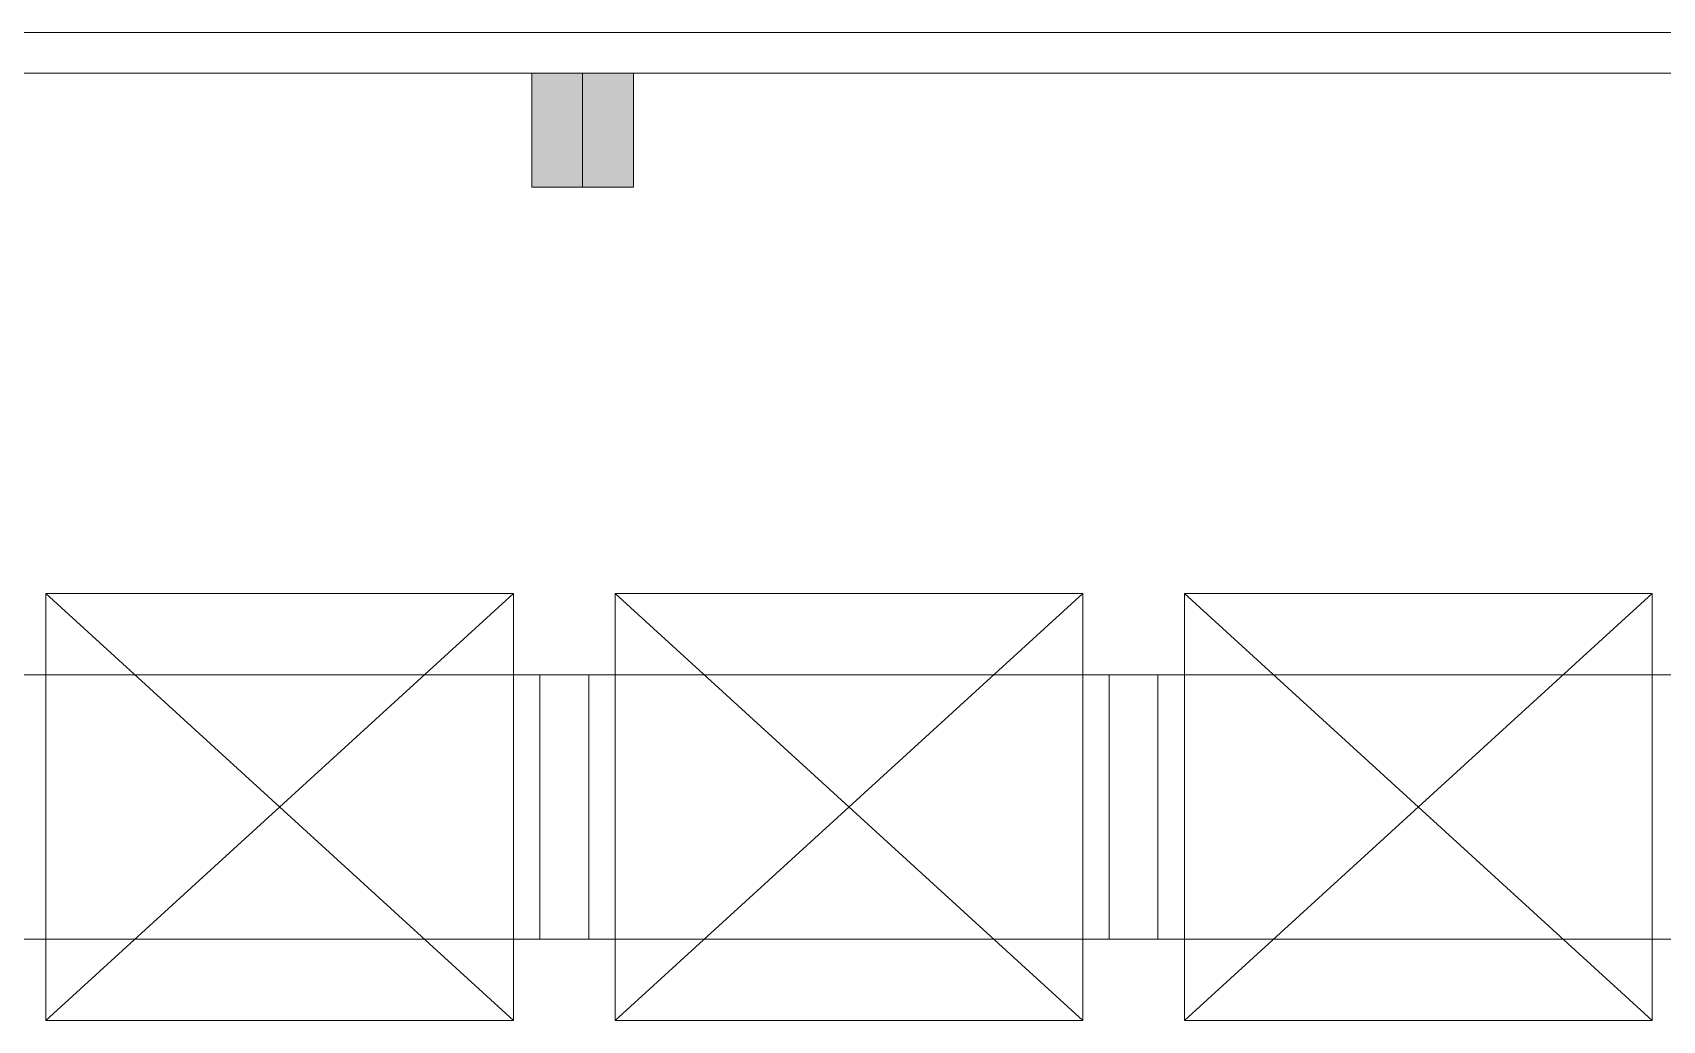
# Model space of a CAD drawing. Header units: millimetres. Extents: x -50460 to 50460, y -35640 to 35640.
# Drawn here: x -28602 to -24594, y -2640 to -210 of the extents above; entities that cross this region are included whole.
import ezdxf

# ---------------------------------------------------------------- set-up
doc = ezdxf.new("R2010")
doc.units = ezdxf.units.MM
for name, color, linetype, lineweight in [('PALLET', 4, 'Continuous', 18), ('RackFrame', 5, 'Continuous', 18), ('WALL-MOVE', 6, 'Continuous', 18), ('尺寸线层', 4, 'Continuous', 18), ('细线', 7, 'Continuous', 18)]:
    doc.layers.add(name, color=color, linetype=linetype, lineweight=lineweight)

# ---------------------------------------------------------------- blocks, each defined once
blk = doc.blocks.new('*X284')
at = {"layer": 'PALLET', "linetype": 'Continuous', "lineweight": 18}
for p, q in [((1835, 150), (685, 1200)), ((1835, 1200), (685, 150))]:
    blk.add_line(p, q, dxfattribs=at)
blk.add_lwpolyline([(1835, 1200), (685, 1200), (685, 150), (1835, 150), (1835, 1200)], dxfattribs=at)
blk = doc.blocks.new('*X285')
at = {"layer": 'PALLET', "linetype": 'Continuous', "lineweight": 18}
for p, q in [((1835, 150), (685, 1200)), ((1835, 1200), (685, 150))]:
    blk.add_line(p, q, dxfattribs=at)
blk.add_lwpolyline([(1835, 1200), (685, 1200), (685, 150), (1835, 150), (1835, 1200)], dxfattribs=at)
blk = doc.blocks.new('*X286')
at = {"layer": 'PALLET', "linetype": 'Continuous', "lineweight": 18}
for p, q in [((1835, 150), (685, 1200)), ((1835, 1200), (685, 150))]:
    blk.add_line(p, q, dxfattribs=at)
blk.add_lwpolyline([(1835, 1200), (685, 1200), (685, 150), (1835, 150), (1835, 1200)], dxfattribs=at)
blk = doc.blocks.new('*X740')
at = {"layer": '尺寸线层'}
h = blk.add_hatch(color=256, dxfattribs=at)
h.paths.add_polyline_path([(-125, 0), (-125, -165.5), (-125, -280), (0, -280), (0, 0)], flags=0)
h.paths.add_polyline_path([(0, 0), (0, -141.5), (0, -280), (125, -280), (125, 0)], flags=0)
for p, q in [((-125, 0), (125, 0)), ((0, -280), (0, 0)), ((125, 0), (125, -280)), ((-125, -280), (-125, 0)), ((125, -280), (-125, -280))]:
    blk.add_line(p, q, dxfattribs=at)
blk = doc.blocks.new('*X737')
at = {"layer": '尺寸线层'}
blk.add_blockref('*X740', (-48080, 0), dxfattribs=at)

msp = doc.modelspace()

# ---------------------------------------------------------------- linework, layer by layer
at = {"layer": 'RackFrame'}
for p, q in [((-32954.742, -1789.726), (14765.258, -1789.726)), ((-27354.742, -2439.726), (-27354.742, -1789.726)), ((-27234.742, -2439.726), (-27234.742, -1789.726)), ((-25954.742, -2439.726), (-25954.742, -1789.726)), ((-25834.742, -2439.726), (-25834.742, -1789.726)), ((-32954.742, -2439.726), (14765.258, -2439.726))]:
    msp.add_line(p, q, dxfattribs=at)
at = {"layer": 'WALL-MOVE'}
for p, q in [((-39494.742, -209.726), (-10844.742, -209.726)), ((-39494.742, -309.726), (-10844.742, -309.726))]:
    msp.add_line(p, q, dxfattribs=at)

# ---------------------------------------------------------------- block references
at = {"layer": '尺寸线层'}
msp.add_blockref('*X737', (20830.258, -309.726), dxfattribs=at)
at = {"layer": '细线'}
for name, p in [('*X286', (-29254.742, -2789.726)), ('*X285', (-27854.742, -2789.726)), ('*X284', (-26454.742, -2789.726))]:
    msp.add_blockref(name, p, dxfattribs=at)

doc.saveas('drawing.dxf')
